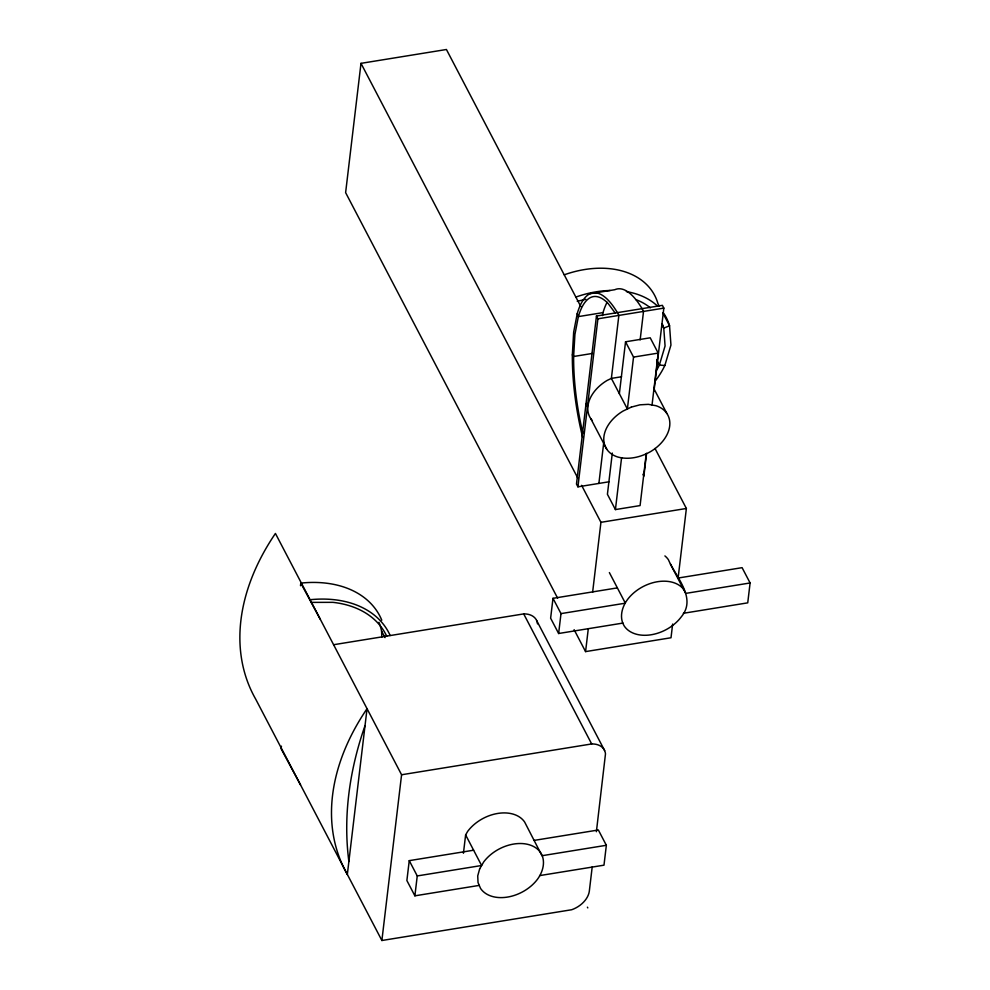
<?xml version="1.0" encoding="UTF-8"?>
<svg xmlns="http://www.w3.org/2000/svg" width="990" height="990" viewBox="0 0 990 990"><rect width="100%" height="100%" fill="white"/><g stroke="black" fill="none" stroke-linecap="round" stroke-linejoin="round"><path stroke-width="1.49" d="M582.702 437.419A111.387 34.378 80.8 0 1 572.344 354.865L573.668 332.083L577.244 313.607A111.387 34.378 80.8 0 1 617.413 312.642L618.861 315.426L611.375 378.403L627.375 409.006L633.538 357.093L625.544 341.798L650.207 337.8L658.202 353.096L652.039 404.997M300.49 585.734L300.799 583.11A109.754 76.193 -28.3 0 1 381.781 620.198M580.845 306.615L446.428 49.5L360.991 63.348L345.621 192.629L557.63 598.17M281.42 746.151L281.111 748.774L300.527 784.884M381.88 940.5L401.581 774.762L275.43 533.449A241.176 168.139 -27.6 0 0 255.729 699.2L381.88 940.5L571.713 909.736A22.052 15.382 -27.6 0 0 581.897 903.759L583.556 902.162A22.052 15.382 -27.6 0 0 589.298 891.384L592.206 866.906M473.616 850.212L409.254 860.644L406.878 880.531L414.884 895.826L479.247 885.394M414.884 895.826L417.248 875.94L409.254 860.644M463.431 853.269L465.622 834.904L467.713 831.315A35.021 24.416 -27.6 0 1 524.675 822.084L541.976 855.719L606.35 845.287L603.987 865.173L539.612 875.606M617.364 587.887L552.989 598.319L550.626 618.206L558.632 633.501L622.995 623.069M558.632 633.501L560.996 613.614L552.989 598.319M654.006 390.889L663.832 308.125L662.384 305.353L596.45 316.033L576.477 484.048L577.937 486.832L609.048 481.784M577.937 486.832L597.898 318.817L596.45 316.033M598.888 483.429L603.776 442.307M672.643 624.071L671.01 637.758L585.573 651.606L588.283 628.786M592.614 592.292L600.93 522.324L581.6 485.335M612.315 453.061L607.414 494.282L615.421 509.578L640.085 505.581L646.247 453.68M619.369 393.698L625.544 341.798M615.421 509.578L621.584 457.677M640.146 339.917L643.525 311.417L642.077 308.645A111.387 34.378 80.8 0 0 614.815 289.711L590.151 293.708M596.388 831.711L605.484 753.897A19.849 13.835 -27.6 0 0 602.65 747.698L601.289 746.547A19.849 13.835 -27.6 0 0 591.673 743.948L401.581 774.762M646.581 453.296L643.871 476.141L642.894 474.284M678.063 578.432L686.379 508.476L655.009 448.458M677.729 578.098L742.092 567.666L750.098 582.962L747.735 602.848L683.36 613.293M602.465 315.587L603.034 312.605A107.638 33.227 80.8 0 1 607.105 302.284M655.59 380.606A88.023 61.368 -27.6 0 0 664.822 365.533L670.948 345.052L669.549 325.784A88.023 61.368 -27.6 0 0 663.609 313.187M320.216 619.183L300.799 583.11M577.269 301.306L585.795 299.289M603.034 312.605L578.37 316.602L574.918 334.471L573.631 356.487A107.638 33.227 80.8 0 0 582.924 433.323M597.898 318.817L663.832 308.125M592.49 353.43L573.631 356.487L572.344 354.865M633.538 357.093L658.202 353.096M621.534 376.757L611.375 378.403L607.105 380.445A35.021 24.416 -27.6 0 0 592.354 420.639M600.93 522.324L686.379 508.476M333.593 644.725L523.698 613.911A19.849 13.835 -27.6 0 1 533.301 616.51L534.662 617.661A19.849 13.835 -27.6 0 1 537.496 623.861M560.996 613.614L625.358 603.182L609.37 572.579M750.098 582.962L685.724 593.394L670.403 564.077M533.981 840.423L598.356 829.991L606.35 845.287M417.248 875.94L481.61 865.508L465.622 834.904M310.91 602.39L332.875 602.341A106.326 73.817 -28.3 0 1 386.694 636.149M664.822 365.533L659.377 365.025L656.642 359.791M615.26 313.1L608.058 303.41A107.638 33.227 80.8 0 0 578.37 316.602L577.244 313.607M378.96 622.326A106.326 73.817 -28.3 0 1 381.608 631.212L385.048 637.61M659.291 306.158L657.917 303.534A88.023 61.368 -27.6 0 0 564.226 274.812M662.706 312.692L669.549 325.784L663.77 328.111L665.07 346.005L659.377 365.025A81.762 56.999 -27.6 0 1 656.754 370.05M661.716 324.188L663.77 328.111A81.762 56.999 -27.6 0 0 662.36 324.027M653.66 388.191L666.864 413.461M684.424 590.362A35.021 24.416 -27.6 0 0 627.462 599.593C621.918 607.093 618.998 617.698 624.306 626.113A35.021 24.416 -27.6 0 0 681.269 616.881C697.133 597.96 675.725 577.021 668.423 559.758A35.021 24.416 -27.6 0 0 664.909 555.922M590.758 418.621L606.759 449.213M360.991 63.348L578.011 478.479M574.113 629.677L585.573 651.606M536.63 620.495L604.605 750.531M523.698 613.911L591.673 743.948M587.417 907.187L587.788 907.892M381.608 631.212L381.818 637.139M348.876 861.535A464.372 323.742 -27.6 0 1 365.025 725.62M309.759 599.754A109.754 76.193 -28.3 0 1 390.159 635.506M575.858 297.074A88.023 61.368 -27.6 0 1 610.1 290.491M626.385 291.604A88.023 61.368 -27.6 0 1 657.781 306.343M635.902 299.611A81.762 56.999 -27.6 0 1 650.343 307.828M586.327 406.024A35.021 24.416 -27.6 0 1 586.476 403.289M367.043 708.704L347.341 874.442A241.176 168.139 -27.6 0 1 367.043 708.704M479.667 868.849L477.725 875.89L478.034 882.573L480.558 888.438A35.021 24.416 -27.6 0 0 537.521 879.207C543.064 871.695 545.973 861.09 540.676 852.687A35.021 24.416 -27.6 0 0 483.714 861.919L479.667 868.849M631.348 407.1L623.094 411.036A35.021 24.416 -27.6 0 0 617.636 456.972C628.786 460.103 640.654 457.219 650.529 451.638A35.021 24.416 -27.6 0 0 655.986 405.714L648.363 404.341L639.961 404.823L631.348 407.1"/></g></svg>
